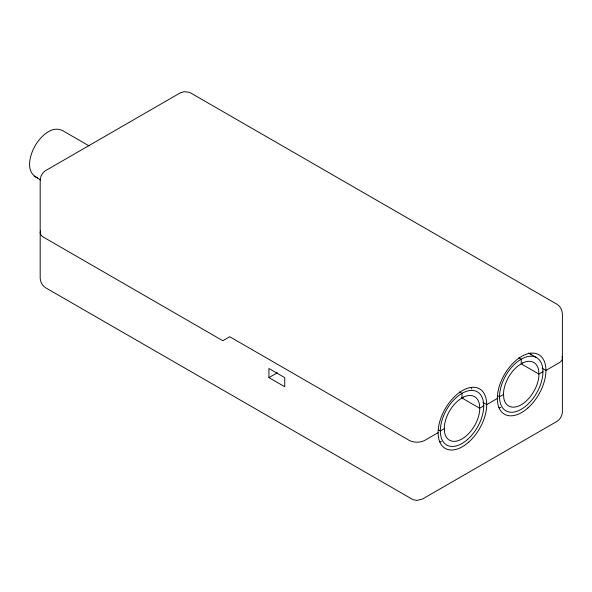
<?xml version="1.0" encoding="UTF-8"?>
<svg xmlns="http://www.w3.org/2000/svg" width="592" height="592" viewBox="0 0 592 592"><rect width="100%" height="100%" fill="white"/><g stroke="black" fill="none" stroke-linecap="round" stroke-linejoin="round"><path stroke-width="0.89" d="M268.938 377.615L268.938 368.498L284.73 377.615L284.73 386.731L268.938 377.615L277.382 372.738M444.377 428.608L440.307 430.954L438.702 430.029M483.731 405.89L479.653 408.236L461.235 397.602M503.592 394.42L499.522 396.773L497.916 395.848M542.945 371.702L538.868 374.048L521.249 363.88L521.234 359.166L518.829 357.775M438.11 432.685L424.908 440.3A11.167 6.445 0 0 1 409.124 440.3L229.74 336.737L222.836 340.726L43.46 237.163A11.167 6.445 0 0 1 40.567 230.939M497.324 398.497L486.72 404.617L482.88 402.405M89.118 145.913L63.063 130.876C52.459 124.986 41.655 135.723 36.208 143.952C30.148 153.38 24.22 172.265 37.807 177.874M528.575 353.017L536.581 357.642A30.703 17.73 -60 0 1 526.85 405.209A30.703 17.73 -60 0 1 500.262 389.854A30.703 17.73 -60 0 1 536.581 357.642M542.094 368.217L545.935 370.429L559.129 362.815A11.167 6.445 0 0 0 562.023 356.584M459.614 391.963L462.019 393.354L462.019 398.053M34.114 176.172L40.426 179.82M471.225 387.36A34.373 19.847 -60 0 1 471.824 388.996M441.44 441.625A34.373 19.847 -60 0 1 439.723 441.921M530.439 353.172A34.373 19.847 -60 0 1 531.039 354.815M500.654 407.437A34.373 19.847 -60 0 1 498.93 407.74M40.189 180.183L40.182 278.188C40.345 282.118 42.38 285.81 45.769 287.86L413.068 499.7L417.02 500.425L422.599 498.975L556.82 421.482C560.202 419.432 562.237 415.739 562.4 411.81L562.4 313.812C562.237 309.882 560.202 306.19 556.813 304.14L189.514 92.3L184.127 91.686L179.99 93.025L45.769 170.518C42.38 172.561 40.345 176.261 40.189 180.183M463.351 397.195L458.726 400.17A25.123 14.504 -60 0 0 444.303 427.106L444.562 432.301A25.123 14.504 -60 0 0 463.003 438.332A25.123 14.504 -60 0 0 479.735 409.738L479.476 404.543A25.123 14.504 -60 0 0 463.351 397.195M522.566 363.007L517.941 365.982A25.123 14.504 -60 0 0 503.518 392.918L503.777 398.113A25.123 14.504 -60 0 0 522.218 404.144A25.123 14.504 -60 0 0 538.942 375.55L538.69 370.355A25.123 14.504 -60 0 0 522.566 363.007M527.916 407.94A34.373 19.847 -60 0 0 538.816 354.697A34.373 19.847 -60 0 0 498.153 390.757A34.373 19.847 -60 0 0 527.916 407.94M468.701 442.128A34.373 19.847 -60 0 0 479.601 388.885A34.373 19.847 -60 0 0 438.938 424.938A34.373 19.847 -60 0 0 468.701 442.128M467.636 439.397A30.703 17.73 -60 0 0 477.367 391.83A30.703 17.73 -60 0 0 441.047 424.042A30.703 17.73 -60 0 0 467.636 439.397"/></g></svg>
